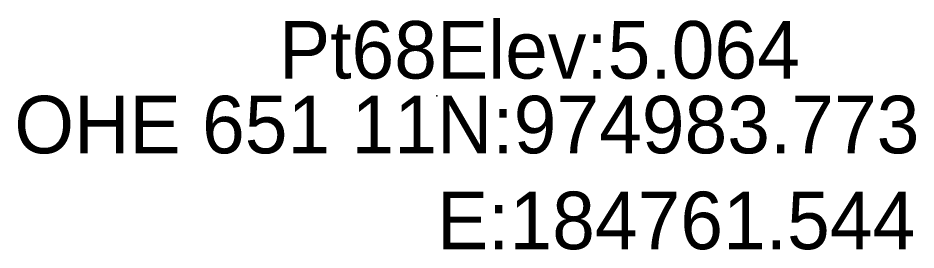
# Model space of a CAD drawing. Header units: metres. Extents: x 179047 to 185643, y 974969 to 975364.
# Drawn here: x 184757.9 to 184765.72, y 974982.43 to 974984.45 of the extents above; entities that cross this region are included whole.
import ezdxf
from ezdxf.enums import TextEntityAlignment as Align

# ---------------------------------------------------------------- set-up
doc = ezdxf.new("R2010")
doc.units = ezdxf.units.M
doc.header["$MEASUREMENT"] = 0
for name, color, linetype, lineweight in [('Code', 2, 'Continuous', 0), ('Coordinate', 5, 'Continuous', 0), ('Height', 5, 'Continuous', 0), ('Name', 3, 'Continuous', 0), ('OHE 651 11', 5, 'Continuous', 0)]:
    doc.layers.add(name, color=color, linetype=linetype, lineweight=lineweight)
doc.styles.get("Standard").update_dxf_attribs({"font": '', "height": 2.5})
doc.styles.get('Standard').set_extended_font_data('txt')

msp = doc.modelspace()

# ---------------------------------------------------------------- linework, layer by layer
at = {"layer": 'OHE 651 11'}
msp.add_point((184761.544, 974983.773, 5.064), dxfattribs=at)

# ---------------------------------------------------------------- texts
at = {"layer": 'Code', "color": 2}
msp.add_text('OHE 651 11', height=0.5, dxfattribs=at).set_placement((184761.544, 974983.773, 5.064), align=Align.TOP_RIGHT)
at = {"layer": 'Coordinate', "color": 5, "insert": (184761.544, 974983.773, 5.064), "char_height": 0.5, "width": 6, "attachment_point": 1}
msp.add_mtext('N:974983.773\\PE:184761.544', dxfattribs=at)
at = {"layer": 'Height', "color": 5}
msp.add_text('Elev:5.064', height=0.5, dxfattribs=at).set_placement((184761.544, 974983.773, 5.064), align=Align.BOTTOM_LEFT)
at = {"layer": 'Name', "color": 3}
msp.add_text('Pt68', height=0.5, dxfattribs=at).set_placement((184761.544, 974983.773, 5.064), align=Align.BOTTOM_RIGHT)

doc.saveas('drawing.dxf')
